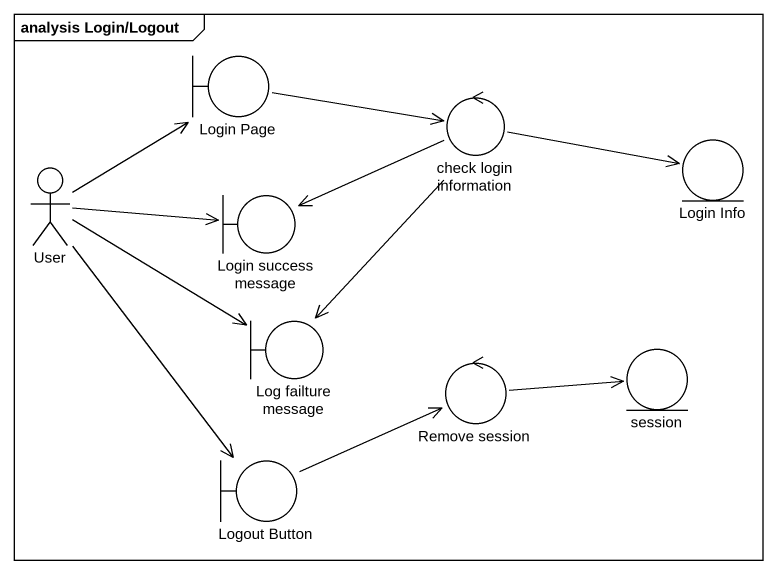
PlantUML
@startuml
mainframe analysis Login/Logout
boundary "Login Page" as Login_Page
control "check login information" as check_login_information
actor User
entity "Login Info" as Login_Info
boundary "Login success message" as Login_success_message
boundary "Log failture message" as Log_failture_message
control "Remove session" as Remove_session
entity session
boundary "Logout Button" as Logout_Button
Login_Page -right-> check_login_information
check_login_information -right-> Login_Info
check_login_information -left-> Login_success_message
check_login_information --> Log_failture_message
User -up-> Login_Page
User -right-> Login_success_message
User -right-> Log_failture_message
User --> Logout_Button
Remove_session -right-> session
Logout_Button -right-> Remove_session
@enduml
